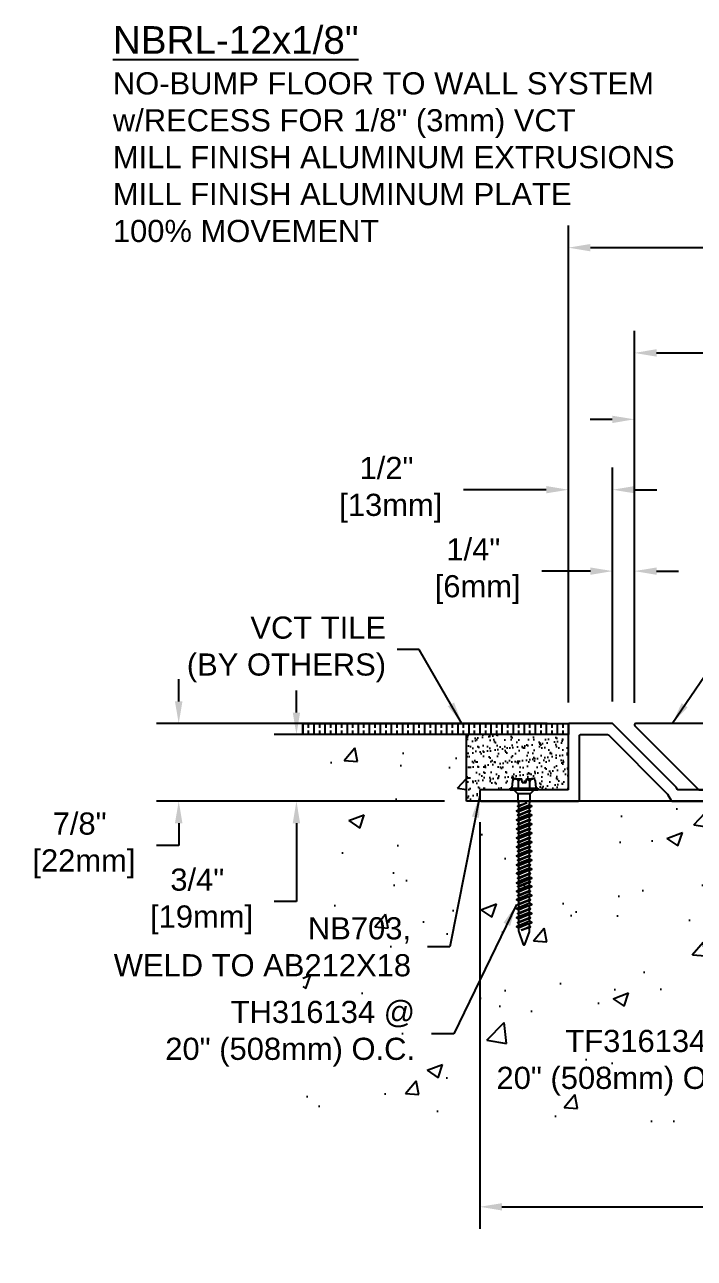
# Model space of a CAD drawing. Header units: inches. Extents: x -7.9 to 57.2, y -1.5 to 12.4.
# Drawn here: x -7.89 to -0.32, y -1.55 to 12.38 of the extents above; entities that cross this region are included whole.
import ezdxf

# ---------------------------------------------------------------- set-up
doc = ezdxf.new("R2010")
doc.units = ezdxf.units.IN
doc.header["$MEASUREMENT"] = 0
for name, color, linetype in [('Anchors', 4, 'Continuous'), ('Conditions', 1, 'Continuous'), ('Dimensions', 3, 'Continuous'), ('Metals', 7, 'Continuous'), ('Text', 2, 'Continuous')]:
    doc.layers.add(name, color=color, linetype=linetype)
doc.styles.add('ARIAL', font='arial.ttf')
doc.dimstyles.new('Arial', dxfattribs={"dimtxt": 0.25, "dimasz": 0.25, "dimexe": 0.25, "dimexo": 0.25, "dimgap": 0.25, "dimtad": 0, "dimtih": 1, "dimtoh": 1, "dimdec": 4, "dimzin": 0, "dimdsep": 46, "dimlunit": 4, "dimtxsty": 'ARIAL', "dimcen": 0.25, "dimadec": 0, "dimazin": 0, "dimtfac": 1, "dimtdec": 4, "dimtofl": 0, "dimtmove": 0, "dimatfit": 3, "dimfxl": 0, "dimfrac": 2, "dimtolj": 1, "dimtzin": 0, "dimarcsym": 0})

# ---------------------------------------------------------------- blocks, each defined once
blk = doc.blocks.new('*D11')
at = {"layer": 'Defpoints', "color": 0}
for p in [(-1.246, 7.133), (-1.746, 4.482), (-1.246, 4.492)]:
    blk.add_point(p, dxfattribs=at)
at = {"layer": 'Dimensions', "color": 0, "lineweight": -2}
for p, q in [((-1.746, 4.732), (-1.746, 7.383)), ((-1.246, 4.742), (-1.246, 7.383)), ((-1.996, 7.133), (-2.931, 7.133)), ((-0.996, 7.133), (-0.746, 7.133))]:
    blk.add_line(p, q, dxfattribs=at)
at = {"layer": 'Dimensions', "color": 0}
for points in [[(-1.996, 7.175), (-1.996, 7.092), (-1.746, 7.133)], [(-0.996, 7.175), (-0.996, 7.092), (-1.246, 7.133)]]:
    blk.add_solid(points, dxfattribs=at)
at = {"layer": 'Dimensions', "color": 0, "insert": (-3.8, 7.133), "char_height": 0.25, "attachment_point": 5, "style": 'ARIAL'}
blk.add_mtext('\\A1;1/2"\\P [13mm]', dxfattribs=at)
blk = doc.blocks.new('*D13')
at = {"layer": 'Defpoints', "color": 0}
for p in [(17.854, 9.867), (-1.746, 4.482), (17.854, 4.492)]:
    blk.add_point(p, dxfattribs=at)
at = {"layer": 'Dimensions', "color": 0, "lineweight": -2}
for p, q in [((-1.746, 4.732), (-1.746, 10.117)), ((17.854, 4.742), (17.854, 10.117)), ((-1.496, 9.867), (6.974, 9.867)), ((17.604, 9.867), (8.907, 9.867))]:
    blk.add_line(p, q, dxfattribs=at)
at = {"layer": 'Dimensions', "color": 0}
for points in [[(-1.496, 9.908), (-1.496, 9.825), (-1.746, 9.867)], [(17.604, 9.908), (17.604, 9.825), (17.854, 9.867)]]:
    blk.add_solid(points, dxfattribs=at)
at = {"layer": 'Dimensions', "color": 0, "insert": (7.94, 9.867), "char_height": 0.25, "attachment_point": 5, "style": 'ARIAL'}
blk.add_mtext('\\A1;1\'-7 5/8"\\P [498mm]', dxfattribs=at)
blk = doc.blocks.new('TH316134')
for p, q in [((-0.157, 0.019), (0.157, 0.019)), ((-0.157, 0), (-0.157, 0.019)), ((-0.157, 0), (0.157, 0)), ((-0.135, 0.029), (-0.129, 0.1)), ((-0.115, 0), (-0.07, -0.045)), ((-0.097, 0.127), (-0.027, 0.127)), ((-0.065, 0.019), (-0.065, 0.1)), ((-0.023, 0.083), (-0.027, 0.127)), ((-0.023, 0.083), (0.023, 0.083)), ((0.023, 0.083), (0.027, 0.127)), ((0.027, 0.127), (0.097, 0.127)), ((0.064, 0.019), (0.064, 0.1)), ((0.115, 0), (0.07, -0.045)), ((0.135, 0.029), (0.129, 0.1)), ((0.157, 0.019), (0.157, 0)), ((-0.086, -0.234), (0.086, -0.184)), ((-0.074, -0.184), (0.032, -0.147)), ((-0.074, -0.285), (0.074, -0.234)), ((0.032, -0.147), (-0.062, -0.19)), ((-0.062, -0.177), (0.032, -0.147)), ((0.062, -0.171), (-0.062, -0.221)), ((0.062, -0.197), (-0.062, -0.247)), ((-0.062, -0.279), (0.062, -0.228)), ((0.062, -0.241), (-0.062, -0.291)), ((0.062, -0.272), (-0.062, -0.323)), ((-0.086, -0.336), (0.086, -0.285)), ((-0.086, -0.437), (0.086, -0.387)), ((-0.074, -0.387), (0.074, -0.336)), ((0.062, -0.298), (-0.062, -0.349)), ((-0.062, -0.381), (0.062, -0.33)), ((0.062, -0.342), (-0.062, -0.393)), ((0.062, -0.374), (-0.062, -0.425)), ((0.062, -0.4), (-0.062, -0.45)), ((-0.086, -0.539), (0.086, -0.488)), ((-0.074, -0.488), (0.074, -0.437)), ((-0.074, -0.59), (0.074, -0.539)), ((-0.062, -0.482), (0.062, -0.431)), ((0.062, -0.444), (-0.062, -0.494)), ((0.062, -0.475), (-0.062, -0.526)), ((0.062, -0.501), (-0.062, -0.552)), ((-0.062, -0.584), (0.062, -0.533)), ((0.062, -0.545), (-0.062, -0.596)), ((-0.086, -0.641), (0.086, -0.59)), ((-0.086, -0.742), (0.086, -0.691)), ((-0.074, -0.691), (0.074, -0.641)), ((0.062, -0.577), (-0.062, -0.628)), ((0.062, -0.603), (-0.062, -0.654)), ((-0.062, -0.685), (0.062, -0.634)), ((0.062, -0.647), (-0.062, -0.698)), ((0.062, -0.678), (-0.062, -0.729)), ((-0.086, -0.844), (0.086, -0.793)), ((-0.074, -0.793), (0.074, -0.742)), ((0.062, -0.704), (-0.062, -0.755)), ((-0.062, -0.787), (0.062, -0.736)), ((0.062, -0.748), (-0.062, -0.799)), ((0.062, -0.78), (-0.062, -0.831)), ((0.062, -0.806), (-0.062, -0.857)), ((-0.086, -0.945), (0.086, -0.895)), ((-0.074, -0.895), (0.074, -0.844)), ((-0.074, -0.996), (0.074, -0.945)), ((-0.062, -0.888), (0.062, -0.838)), ((0.062, -0.85), (-0.062, -0.901)), ((0.062, -0.882), (-0.062, -0.932)), ((0.062, -0.907), (-0.062, -0.958)), ((-0.062, -0.99), (0.062, -0.939)), ((0.062, -0.951), (-0.062, -1.002)), ((-0.086, -1.047), (0.086, -0.996)), ((-0.086, -1.141), (0.086, -1.09)), ((-0.074, -1.09), (0.074, -1.039)), ((0.062, -0.983), (-0.062, -1.034)), ((0.062, -1.009), (-0.062, -1.06)), ((-0.062, -1.084), (0.062, -1.033)), ((0.062, -1.045), (-0.062, -1.096)), ((0.062, -1.077), (-0.062, -1.128)), ((0.062, -1.103), (-0.062, -1.154)), ((-0.086, -1.242), (0.086, -1.191)), ((-0.074, -1.191), (0.074, -1.141)), ((-0.074, -1.293), (0.074, -1.242)), ((-0.062, -1.185), (0.062, -1.134)), ((0.062, -1.147), (-0.062, -1.198)), ((0.062, -1.178), (-0.062, -1.229)), ((0.062, -1.204), (-0.062, -1.255)), ((-0.062, -1.287), (0.062, -1.236)), ((0.062, -1.248), (-0.062, -1.299)), ((-0.086, -1.344), (0.086, -1.293)), ((-0.074, -1.395), (0.074, -1.344)), ((0.062, -1.28), (-0.062, -1.331)), ((0.062, -1.306), (-0.062, -1.357)), ((-0.062, -1.388), (0.062, -1.338)), ((0.062, -1.35), (-0.062, -1.401)), ((0.062, -1.382), (-0.062, -1.432)), ((-0.086, -1.445), (0.086, -1.395)), ((-0.086, -1.547), (0.086, -1.496)), ((-0.074, -1.496), (0.074, -1.445)), ((0.062, -1.407), (-0.062, -1.458)), ((-0.062, -1.49), (0.062, -1.439)), ((0.062, -1.451), (-0.062, -1.502)), ((0.062, -1.483), (-0.062, -1.534)), ((0.062, -1.509), (-0.062, -1.56)), ((-0.034, -1.584), (0.062, -1.541)), ((-0.034, -1.584), (0.074, -1.547)), ((0.062, -1.553), (-0.034, -1.584))]:
    blk.add_line(p, q)
blk.add_lwpolyline([(0.07, -0.045), (-0.07, -0.045), (-0.07, -0.112, 0.052126), (-0.069, -0.122), (-0.063, -0.148, -0.052126), (-0.062, -0.157), (-0.062, -0.177), (-0.074, -0.184), (-0.062, -0.19), (-0.062, -0.221), (-0.086, -0.234), (-0.062, -0.247), (-0.062, -0.279), (-0.074, -0.285), (-0.062, -0.291), (-0.062, -0.323), (-0.086, -0.336), (-0.062, -0.349), (-0.062, -0.381), (-0.074, -0.387), (-0.062, -0.393), (-0.062, -0.425), (-0.086, -0.437), (-0.062, -0.45), (-0.062, -0.482), (-0.074, -0.488), (-0.062, -0.494), (-0.062, -0.526), (-0.086, -0.539), (-0.062, -0.552), (-0.062, -0.584), (-0.074, -0.59), (-0.062, -0.596), (-0.062, -0.628), (-0.086, -0.641), (-0.062, -0.654), (-0.062, -0.685), (-0.074, -0.691), (-0.062, -0.698), (-0.062, -0.729), (-0.086, -0.742), (-0.062, -0.755), (-0.062, -0.787), (-0.074, -0.793), (-0.062, -0.799), (-0.062, -0.831), (-0.086, -0.844), (-0.062, -0.857), (-0.062, -0.888), (-0.074, -0.895), (-0.062, -0.901), (-0.062, -0.932), (-0.086, -0.945), (-0.062, -0.958), (-0.062, -0.99), (-0.074, -0.996), (-0.062, -1.002), (-0.062, -1.034), (-0.086, -1.047), (-0.062, -1.06), (-0.062, -1.084), (-0.074, -1.09), (-0.062, -1.096), (-0.062, -1.128), (-0.086, -1.141), (-0.062, -1.154), (-0.062, -1.185), (-0.074, -1.191), (-0.062, -1.198), (-0.062, -1.229), (-0.086, -1.242), (-0.062, -1.255), (-0.062, -1.287), (-0.074, -1.293), (-0.062, -1.299), (-0.062, -1.331), (-0.086, -1.344), (-0.062, -1.357), (-0.062, -1.388), (-0.074, -1.395), (-0.062, -1.401), (-0.062, -1.432), (-0.086, -1.445), (-0.062, -1.458), (-0.062, -1.49), (-0.074, -1.496), (-0.062, -1.502), (-0.062, -1.534), (-0.086, -1.547), (-0.062, -1.56), (-0.062, -1.586, 0.084437), (-0.06, -1.601), (-0.01, -1.744, 0.648167), (0.01, -1.744), (0.06, -1.601, 0.084437), (0.062, -1.586), (0.062, -1.553), (0.074, -1.547), (0.062, -1.541), (0.062, -1.509), (0.086, -1.496), (0.062, -1.483), (0.062, -1.451), (0.074, -1.445), (0.062, -1.439), (0.062, -1.407), (0.086, -1.395), (0.062, -1.382), (0.062, -1.35), (0.074, -1.344), (0.062, -1.338), (0.062, -1.306), (0.086, -1.293), (0.062, -1.28), (0.062, -1.248), (0.074, -1.242), (0.062, -1.236), (0.062, -1.204), (0.086, -1.191), (0.062, -1.178), (0.062, -1.147), (0.074, -1.141), (0.062, -1.134), (0.062, -1.103), (0.086, -1.09), (0.062, -1.077), (0.062, -1.045), (0.074, -1.039), (0.062, -1.033), (0.062, -1.009), (0.086, -0.996), (0.062, -0.983), (0.062, -0.951), (0.074, -0.945), (0.062, -0.939), (0.062, -0.907), (0.086, -0.895), (0.062, -0.882), (0.062, -0.85), (0.074, -0.844), (0.062, -0.838), (0.062, -0.806), (0.086, -0.793), (0.062, -0.78), (0.062, -0.748), (0.074, -0.742), (0.062, -0.736), (0.062, -0.704), (0.086, -0.691), (0.062, -0.678), (0.062, -0.647), (0.074, -0.641), (0.062, -0.634), (0.062, -0.603), (0.086, -0.59), (0.062, -0.577), (0.062, -0.545), (0.074, -0.539), (0.062, -0.533), (0.062, -0.501), (0.086, -0.488), (0.062, -0.475), (0.062, -0.444), (0.074, -0.437), (0.062, -0.431), (0.062, -0.4), (0.086, -0.387), (0.062, -0.374), (0.062, -0.342), (0.074, -0.336), (0.062, -0.33), (0.062, -0.298), (0.086, -0.285), (0.062, -0.272), (0.062, -0.241), (0.074, -0.234), (0.062, -0.228), (0.062, -0.197), (0.086, -0.184), (0.062, -0.171), (0.062, -0.157, -0.052126), (0.063, -0.148), (0.069, -0.122, 0.052126), (0.07, -0.112)], format="xyb", close=True)
for centre, radius, start, end in [((-0.146, 0.03), 0.0112, 270, 355), ((-0.097, 0.095), 0.0327, 9.285, 170.715), ((0, 0.038), 0.0896, 107.4215, 136.0407), ((0, 0.038), 0.0896, 43.9593, 72.5785), ((0.097, 0.095), 0.0327, 9.285, 170.715), ((0.146, 0.03), 0.0112, 185, 270)]:
    blk.add_arc(centre, radius, start, end)
blk = doc.blocks.new('NB703')
at = {"linetype": 'Continuous', "flags": 128}
blk.add_lwpolyline([(-0.552, 0), (0.553, 0, 0.414214), (0.563, 0.01), (0.563, 0.74, -0.414214), (0.573, 0.75), (0.882, 0.75, -0.198912), (0.889, 0.747), (1.555, 0.08, -0.065543), (1.557, 0.078), (1.599, 0.005, 0.267949), (1.608, 0), (2.686, 0, 0.198912), (2.693, 0.003), (2.78, 0.09), (2.78, 0.115, 0.414214), (2.77, 0.125), (1.68, 0.125, -0.267949), (1.671, 0.13), (1.657, 0.155, 0.065543), (1.655, 0.157), (0.94, 0.872, 0.198912), (0.933, 0.875), (0.447, 0.875, 0.414214), (0.437, 0.865), (0.437, 0.135, -0.414214), (0.428, 0.125), (-0.552, 0.125, 0.414214), (-0.562, 0.115), (-0.562, 0.01, 0.414214)], format="xyb", close=True, dxfattribs=at)
blk = doc.blocks.new('*D14')
at = {"layer": 'Defpoints', "color": 0}
for p in [(-1, 6.214), (-1.246, 4.492), (-1, 4.477)]:
    blk.add_point(p, dxfattribs=at)
at = {"layer": 'Dimensions', "color": 0, "lineweight": -2}
for p, q in [((-1.246, 4.742), (-1.246, 6.464)), ((-1, 4.727), (-1, 6.464)), ((-1.496, 6.214), (-2.047, 6.214)), ((-0.75, 6.214), (-0.5, 6.214))]:
    blk.add_line(p, q, dxfattribs=at)
at = {"layer": 'Dimensions', "color": 0}
for points in [[(-1.496, 6.255), (-1.496, 6.172), (-1.246, 6.214)], [(-0.75, 6.255), (-0.75, 6.172), (-1, 6.214)]]:
    blk.add_solid(points, dxfattribs=at)
at = {"layer": 'Dimensions', "color": 0, "insert": (-2.819, 6.214), "char_height": 0.25, "attachment_point": 5, "style": 'ARIAL'}
blk.add_mtext('\\A1;1/4"\\P [6mm]', dxfattribs=at)
blk = doc.blocks.new('*D15')
at = {"layer": 'Defpoints', "color": 0}
for p in [(-2.746, 3.627), (5.854, 0), (5.854, -0.965)]:
    blk.add_point(p, dxfattribs=at)
at = {"layer": 'Dimensions', "color": 0, "lineweight": -2}
for p, q in [((-2.746, 3.377), (-2.746, -1.215)), ((5.854, -0.25), (5.854, -1.215)), ((-2.496, -0.965), (0.088, -0.965)), ((5.604, -0.965), (2.021, -0.965))]:
    blk.add_line(p, q, dxfattribs=at)
at = {"layer": 'Dimensions', "color": 0}
for points in [[(-2.496, -0.924), (-2.496, -1.007), (-2.746, -0.965)], [(5.604, -0.924), (5.604, -1.007), (5.854, -0.965)]]:
    blk.add_solid(points, dxfattribs=at)
at = {"layer": 'Dimensions', "color": 0, "insert": (1.054, -0.965), "char_height": 0.25, "attachment_point": 5, "style": 'ARIAL'}
blk.add_mtext('\\A1;8 5/8"\\P [218mm]', dxfattribs=at)
blk = doc.blocks.new('*D16')
at = {"layer": 'Defpoints', "color": 0}
for p in [(-1, 7.928), (-1, 4.477), (-0.146, 4.477)]:
    blk.add_point(p, dxfattribs=at)
at = {"layer": 'Dimensions', "color": 0, "lineweight": -2}
for p, q in [((-1, 4.727), (-1, 8.178)), ((-0.146, 4.727), (-0.146, 8.178)), ((-1.25, 7.928), (-1.5, 7.928)), ((0.104, 7.928), (0.987, 7.928))]:
    blk.add_line(p, q, dxfattribs=at)
at = {"layer": 'Dimensions', "color": 0}
for points in [[(-1.25, 7.969), (-1.25, 7.886), (-1, 7.928)], [(0.104, 7.969), (0.104, 7.886), (-0.146, 7.928)]]:
    blk.add_solid(points, dxfattribs=at)
at = {"layer": 'Dimensions', "color": 0, "insert": (1.856, 7.928), "char_height": 0.25, "attachment_point": 5, "style": 'ARIAL'}
blk.add_mtext('\\A1;7/8"\\P [22mm]', dxfattribs=at)
blk = doc.blocks.new('*D17')
at = {"layer": 'Defpoints', "color": 0}
for p in [(-1, 8.678), (-1, 4.477), (17.854, 4.492)]:
    blk.add_point(p, dxfattribs=at)
at = {"layer": 'Dimensions', "color": 0, "lineweight": -2}
for p, q in [((-1, 4.727), (-1, 8.928)), ((17.854, 4.742), (17.854, 8.928)), ((-0.75, 8.678), (7.372, 8.678)), ((17.604, 8.678), (9.305, 8.678))]:
    blk.add_line(p, q, dxfattribs=at)
at = {"layer": 'Dimensions', "color": 0}
for points in [[(-0.75, 8.72), (-0.75, 8.636), (-1, 8.678)], [(17.604, 8.72), (17.604, 8.636), (17.854, 8.678)]]:
    blk.add_solid(points, dxfattribs=at)
at = {"layer": 'Dimensions', "color": 0, "insert": (8.338, 8.678), "char_height": 0.25, "attachment_point": 5, "style": 'ARIAL'}
blk.add_mtext('\\A1;1\'-6 7/8"\\P [479mm]', dxfattribs=at)
blk = doc.blocks.new('NBT123')
blk.add_lwpolyline([(-0.985, 0.61, 0.414214), (-1, 0.625), (-1.824, 0.625, 0.668179), (-1.834, 0.599), (-1.114, -0.121, 0.198912), (-1.104, -0.125), (0, -0.125, 0.414214), (0.015, -0.11), (0.015, -0.015, 0.414214), (0, 0), (-0.97, 0, -0.414214), (-0.985, 0.015)], format="xyb", close=True)
blk = doc.blocks.new('*D27')
at = {"layer": 'Defpoints', "color": 0}
for p in [(-6.147, 4.492), (-1.736, 4.492), (-2.896, 3.617)]:
    blk.add_point(p, dxfattribs=at)
at = {"layer": 'Dimensions', "color": 0, "lineweight": -2}
for p, q in [((-6.147, 4.742), (-6.147, 4.992)), ((-1.986, 4.492), (-6.397, 4.492)), ((-3.146, 3.617), (-6.397, 3.617)), ((-6.147, 3.367), (-6.147, 3.117)), ((-6.147, 3.117), (-6.397, 3.117))]:
    blk.add_line(p, q, dxfattribs=at)
at = {"layer": 'Dimensions', "color": 0}
for points in [[(-6.189, 4.742), (-6.105, 4.742), (-6.147, 4.492)], [(-6.189, 3.367), (-6.105, 3.367), (-6.147, 3.617)]]:
    blk.add_solid(points, dxfattribs=at)
at = {"layer": 'Dimensions', "color": 0, "insert": (-7.266, 3.117), "char_height": 0.25, "attachment_point": 5, "style": 'ARIAL'}
blk.add_mtext('\\A1;7/8"\\P [22mm]', dxfattribs=at)
blk = doc.blocks.new('*D28')
at = {"layer": 'Defpoints', "color": 0}
for p in [(-2.896, 4.367), (-4.817, 3.617), (-2.896, 3.617)]:
    blk.add_point(p, dxfattribs=at)
at = {"layer": 'Dimensions', "color": 0, "lineweight": -2}
for p, q in [((-4.817, 4.617), (-4.817, 4.867)), ((-3.146, 4.367), (-5.067, 4.367)), ((-3.146, 3.617), (-5.067, 3.617)), ((-4.817, 3.367), (-4.817, 2.484)), ((-4.817, 2.484), (-5.067, 2.484))]:
    blk.add_line(p, q, dxfattribs=at)
at = {"layer": 'Dimensions', "color": 0}
for points in [[(-4.859, 4.617), (-4.776, 4.617), (-4.817, 4.367)], [(-4.859, 3.367), (-4.776, 3.367), (-4.817, 3.617)]]:
    blk.add_solid(points, dxfattribs=at)
at = {"layer": 'Dimensions', "color": 0, "insert": (-5.937, 2.484), "char_height": 0.25, "attachment_point": 5, "style": 'ARIAL'}
blk.add_mtext('\\A1;3/4"\\P [19mm]', dxfattribs=at)
blk = doc.blocks.new('*U33')
for p, q in [((-3, 0), (-3, 0.125)), ((-3, 0.125), (0, 0.125)), ((-3, 0.125), (-3, 0)), ((-3, 0.125), (-3, 0)), ((0, 0), (-3, 0)), ((-2.9375, 0.109375), (-2.9375, 0.078125)), ((-2.9375, 0.046875), (-2.9375, 0.015625)), ((-2.875, 0.125), (-2.875, 0)), ((-2.8125, 0.109375), (-2.8125, 0.078125)), ((-2.8125, 0.046875), (-2.8125, 0.015625)), ((-2.75, 0.125), (-2.75, 0)), ((-2.6875, 0.109375), (-2.6875, 0.078125)), ((-2.6875, 0.046875), (-2.6875, 0.015625)), ((-2.625, 0.125), (-2.625, 0)), ((-2.5625, 0.109375), (-2.5625, 0.078125)), ((-2.5625, 0.046875), (-2.5625, 0.015625)), ((-2.5, 0.125), (-2.5, 0)), ((-2.4375, 0.109375), (-2.4375, 0.078125)), ((-2.4375, 0.046875), (-2.4375, 0.015625)), ((-2.375, 0.125), (-2.375, 0)), ((-2.3125, 0.109375), (-2.3125, 0.078125)), ((-2.3125, 0.046875), (-2.3125, 0.015625)), ((-2.25, 0.125), (-2.25, 0)), ((-2.1875, 0.109375), (-2.1875, 0.078125)), ((-2.1875, 0.046875), (-2.1875, 0.015625)), ((-2.125, 0.125), (-2.125, 0)), ((-2.0625, 0.109375), (-2.0625, 0.078125)), ((-2.0625, 0.046875), (-2.0625, 0.015625)), ((-2, 0.125), (-2, 0)), ((-1.9375, 0.109375), (-1.9375, 0.078125)), ((-1.9375, 0.046875), (-1.9375, 0.015625)), ((-1.875, 0.125), (-1.875, 0)), ((-1.8125, 0.109375), (-1.8125, 0.078125)), ((-1.8125, 0.046875), (-1.8125, 0.015625)), ((-1.75, 0.125), (-1.75, 0)), ((-1.6875, 0.109375), (-1.6875, 0.078125)), ((-1.6875, 0.046875), (-1.6875, 0.015625)), ((-1.625, 0.125), (-1.625, 0)), ((-1.5625, 0.109375), (-1.5625, 0.078125)), ((-1.5625, 0.046875), (-1.5625, 0.015625)), ((-1.5, 0.125), (-1.5, 0)), ((-1.4375, 0.109375), (-1.4375, 0.078125)), ((-1.4375, 0.046875), (-1.4375, 0.015625)), ((-1.375, 0.125), (-1.375, 0)), ((-1.3125, 0.109375), (-1.3125, 0.078125)), ((-1.3125, 0.046875), (-1.3125, 0.015625)), ((-1.25, 0.125), (-1.25, 0)), ((-1.1875, 0.109375), (-1.1875, 0.078125)), ((-1.1875, 0.046875), (-1.1875, 0.015625)), ((-1.125, 0.125), (-1.125, 0)), ((-1.0625, 0.109375), (-1.0625, 0.078125)), ((-1.0625, 0.046875), (-1.0625, 0.015625)), ((-1, 0.125), (-1, 0)), ((-0.9375, 0.109375), (-0.9375, 0.078125)), ((-0.9375, 0.046875), (-0.9375, 0.015625)), ((-0.875, 0.125), (-0.875, 0)), ((-0.8125, 0.109375), (-0.8125, 0.078125)), ((-0.8125, 0.046875), (-0.8125, 0.015625)), ((-0.75, 0.125), (-0.75, 0)), ((-0.6875, 0.109375), (-0.6875, 0.078125)), ((-0.6875, 0.046875), (-0.6875, 0.015625)), ((-0.625, 0.125), (-0.625, 0)), ((-0.5625, 0.109375), (-0.5625, 0.078125)), ((-0.5625, 0.046875), (-0.5625, 0.015625)), ((-0.5, 0.125), (-0.5, 0)), ((-0.4375, 0.109375), (-0.4375, 0.078125)), ((-0.4375, 0.046875), (-0.4375, 0.015625)), ((-0.375, 0.125), (-0.375, 0)), ((-0.3125, 0.109375), (-0.3125, 0.078125)), ((-0.3125, 0.046875), (-0.3125, 0.015625)), ((-0.25, 0.125), (-0.25, 0)), ((-0.1875, 0.109375), (-0.1875, 0.078125)), ((-0.1875, 0.046875), (-0.1875, 0.015625)), ((-0.125, 0.125), (-0.125, 0)), ((-0.0625, 0.109375), (-0.0625, 0.078125)), ((-0.0625, 0.046875), (-0.0625, 0.015625)), ((0, 0.125), (0, 0)), ((0, 0.125), (0, 0))]:
    blk.add_line(p, q)

msp = doc.modelspace()

# ---------------------------------------------------------------- hatches: boundary and pattern name
at = {"layer": 'Conditions'}
h = msp.add_hatch(dxfattribs=at)
h.set_pattern_fill('AR-CONC', color=256, scale=0.25, style=0)
h.paths.add_polyline_path([(5.85386, 3.60733, 0.41421356), (5.84387, 3.61733), (5.10223, 3.61733), (5.08708, 3.60133), (5.08708, 3.52937), (5.08059, 3.49865, 0.13295553), (5.08195, 3.47439), (5.10358, 3.46273), (5.07958, 3.44981), (5.07958, 3.41812), (5.09103, 3.41195), (5.07958, 3.40579), (5.07958, 3.3741), (5.10358, 3.36117), (5.07958, 3.34825), (5.07958, 3.31655), (5.09103, 3.31039), (5.07958, 3.30423), (5.07958, 3.27253), (5.10358, 3.25961), (5.07958, 3.24669), (5.07958, 3.21499), (5.09103, 3.20883), (5.07958, 3.20267), (5.07958, 3.17097), (5.10358, 3.15805), (5.07958, 3.14512), (5.07958, 3.11343), (5.09103, 3.10727), (5.07958, 3.1011), (5.07958, 3.06941), (5.10358, 3.05648), (5.07958, 3.04356), (5.07958, 3.01187), (5.09103, 3.0057), (5.07958, 2.99954), (5.07958, 2.96785), (5.10358, 2.95492), (5.07958, 2.942), (5.07958, 2.9103), (5.09103, 2.90414), (5.07958, 2.89798), (5.07958, 2.86628), (5.10358, 2.85336), (5.07958, 2.84044), (5.07958, 2.80874), (5.09103, 2.80258), (5.07958, 2.79642), (5.07958, 2.76472), (5.10358, 2.7518), (5.07958, 2.73887), (5.07958, 2.70718), (5.09103, 2.70102), (5.07958, 2.69485), (5.07958, 2.66316), (5.10358, 2.65023), (5.07958, 2.63731), (5.07958, 2.5993), (5.09103, 2.59314), (5.07958, 2.58697), (5.07958, 2.55528), (5.10358, 2.54235), (5.07958, 2.52943), (5.07958, 2.48917), (5.09103, 2.48301), (5.07958, 2.47684), (5.07958, 2.44515), (5.10358, 2.43223), (5.07958, 2.4193), (5.07958, 2.38354), (5.09103, 2.37738), (5.07958, 2.37121), (5.07958, 2.33952), (5.10358, 2.32659), (5.07958, 2.31367), (5.07958, 2.28128), (5.09103, 2.27511), (5.07958, 2.26895), (5.07958, 2.23726), (5.10358, 2.22433), (5.07958, 2.21141), (5.07958, 2.17902), (5.09103, 2.17285), (5.07958, 2.16669), (5.07958, 2.135), (5.10358, 2.12207), (5.07958, 2.10915), (5.07958, 2.07745), (5.09103, 2.07129), (5.07958, 2.06513), (5.07958, 2.0537), (5.02756, 1.90519, -0.70927499), (5.00769, 1.90352), (4.95307, 2.05945), (4.93108, 2.07129), (4.95519, 2.08427), (4.95519, 2.11586), (4.94364, 2.12207), (4.95519, 2.12829), (4.95518, 2.16058), (4.93108, 2.17355), (4.95518, 2.18653), (4.95518, 2.21812), (4.94364, 2.22433), (4.95518, 2.23054), (4.95518, 2.26284), (4.93108, 2.27581), (4.95517, 2.28879), (4.95517, 2.32039), (4.94364, 2.32659), (4.95517, 2.3328), (4.95517, 2.36848), (4.93108, 2.38145), (4.95517, 2.39441), (4.95516, 2.42603), (4.94364, 2.43223), (4.95516, 2.43843), (4.95516, 2.47861), (4.93108, 2.49157), (4.95516, 2.50454), (4.95516, 2.53616), (4.94364, 2.54235), (4.95515, 2.54855), (4.95515, 2.5865), (4.93108, 2.59945), (4.95515, 2.61241), (4.95515, 2.64404), (4.94364, 2.65023), (4.95515, 2.65643), (4.95514, 2.68806), (4.93108, 2.70102), (4.95514, 2.71397), (4.95514, 2.74561), (4.94364, 2.7518), (4.95514, 2.75799), (4.95514, 2.78963), (4.93108, 2.80258), (4.95513, 2.81553), (4.95513, 2.84718), (4.94364, 2.85336), (4.95513, 2.85954), (4.95513, 2.8912), (4.93108, 2.90414), (4.95513, 2.91709), (4.95512, 2.94874), (4.94364, 2.95492), (4.95512, 2.9611), (4.95512, 2.99276), (4.93108, 3.0057), (4.95512, 3.01865), (4.95512, 3.05031), (4.94364, 3.05648), (4.95511, 3.06266), (4.95511, 3.09433), (4.93108, 3.10727), (4.95511, 3.1202), (4.95511, 3.15188), (4.94364, 3.15805), (4.95511, 3.16422), (4.9551, 3.1959), (4.93108, 3.20883), (4.9551, 3.22176), (4.9551, 3.25344), (4.94364, 3.25961), (4.9551, 3.26578), (4.9551, 3.29746), (4.93108, 3.31039), (4.95509, 3.32332), (4.95509, 3.35501), (4.94364, 3.36117), (4.95509, 3.36734), (4.95509, 3.39903), (4.93108, 3.41195), (4.95509, 3.42488), (4.95508, 3.45657), (4.94364, 3.46273), (4.95508, 3.4689), (4.95508, 3.48904, 0.12874664), (4.95297, 3.5125, -0.0696153), (4.94859, 3.52462), (4.95508, 3.49389), (4.95508, 3.4689), (5.04942, 3.49918), (4.95508, 3.45657), (4.95509, 3.42488), (5.07958, 3.47566), (5.07958, 3.49389), (5.08608, 3.52462, 0.05212645), (5.08708, 3.53423), (5.08708, 3.60133), (4.94758, 3.60133), (4.94758, 3.53423, 0.128787), (4.94969, 3.51076, -0.0696153), (4.95408, 3.49865), (4.94758, 3.52937), (4.94758, 3.60133), (4.93244, 3.61733), (0.1266, 3.61733), (0.11145, 3.60133), (0.11145, 3.52937), (0.10496, 3.49865, 0.13295553), (0.10632, 3.47439), (0.12795, 3.46273), (0.10395, 3.44981), (0.10395, 3.41812), (0.1154, 3.41195), (0.10395, 3.40579), (0.10395, 3.3741), (0.12795, 3.36117), (0.10395, 3.34825), (0.10395, 3.31655), (0.1154, 3.31039), (0.10395, 3.30423), (0.10395, 3.27253), (0.12795, 3.25961), (0.10395, 3.24669), (0.10395, 3.21499), (0.1154, 3.20883), (0.10395, 3.20267), (0.10395, 3.17097), (0.12795, 3.15805), (0.10395, 3.14512), (0.10395, 3.11343), (0.1154, 3.10727), (0.10395, 3.1011), (0.10395, 3.06941), (0.12795, 3.05648), (0.10395, 3.04356), (0.10395, 3.01187), (0.1154, 3.0057), (0.10395, 2.99954), (0.10395, 2.96785), (0.12795, 2.95492), (0.10395, 2.942), (0.10395, 2.9103), (0.1154, 2.90414), (0.10395, 2.89798), (0.10395, 2.86628), (0.12795, 2.85336), (0.10395, 2.84044), (0.10395, 2.80874), (0.1154, 2.80258), (0.10395, 2.79642), (0.10395, 2.76472), (0.12795, 2.7518), (0.10395, 2.73887), (0.10395, 2.70718), (0.1154, 2.70102), (0.10395, 2.69485), (0.10395, 2.66316), (0.12795, 2.65023), (0.10395, 2.63731), (0.10395, 2.5993), (0.1154, 2.59314), (0.10395, 2.58697), (0.10395, 2.55528), (0.12795, 2.54235), (0.10395, 2.52943), (0.10395, 2.48917), (0.1154, 2.48301), (0.10395, 2.47684), (0.10395, 2.44515), (0.12795, 2.43223), (0.10395, 2.4193), (0.10395, 2.38354), (0.1154, 2.37738), (0.10395, 2.37121), (0.10395, 2.33952), (0.12795, 2.32659), (0.10395, 2.31367), (0.10395, 2.28128), (0.1154, 2.27511), (0.10395, 2.26895), (0.10395, 2.23726), (0.12795, 2.22433), (0.10395, 2.21141), (0.10395, 2.17902), (0.1154, 2.17285), (0.10395, 2.16669), (0.10395, 2.135), (0.12795, 2.12207), (0.10395, 2.10915), (0.10395, 2.07745), (0.1154, 2.07129), (0.10395, 2.06513), (0.10395, 2.0537), (0.05193, 1.90519, -0.70927499), (0.03206, 1.90352), (-0.02256, 2.05945), (-0.04455, 2.07129), (-0.02044, 2.08427), (-0.02044, 2.11586), (-0.03199, 2.12207), (-0.02044, 2.12829), (-0.02044, 2.16058), (-0.04455, 2.17355), (-0.02044, 2.18653), (-0.02045, 2.21812), (-0.03199, 2.22433), (-0.02045, 2.23054), (-0.02045, 2.26284), (-0.04455, 2.27581), (-0.02045, 2.28879), (-0.02046, 2.32039), (-0.03199, 2.32659), (-0.02046, 2.3328), (-0.02046, 2.36848), (-0.04455, 2.38145), (-0.02046, 2.39441), (-0.02046, 2.42603), (-0.03199, 2.43223), (-0.02046, 2.43843), (-0.02047, 2.47861), (-0.04455, 2.49157), (-0.02047, 2.50454), (-0.02047, 2.53616), (-0.03199, 2.54235), (-0.02047, 2.54855), (-0.02048, 2.5865), (-0.04455, 2.59945), (-0.02048, 2.61241), (-0.02048, 2.64404), (-0.03199, 2.65023), (-0.02048, 2.65643), (-0.02048, 2.68806), (-0.04455, 2.70102), (-0.02049, 2.71397), (-0.02049, 2.74561), (-0.03199, 2.7518), (-0.02049, 2.75799), (-0.02049, 2.78963), (-0.04455, 2.80258), (-0.02049, 2.81553), (-0.0205, 2.84718), (-0.03199, 2.85336), (-0.0205, 2.85954), (-0.0205, 2.8912), (-0.04455, 2.90414), (-0.0205, 2.91709), (-0.0205, 2.94874), (-0.03199, 2.95492), (-0.0205, 2.9611), (-0.02051, 2.99276), (-0.04455, 3.0057), (-0.02051, 3.01865), (-0.02051, 3.05031), (-0.03199, 3.05648), (-0.02051, 3.06266), (-0.02052, 3.09433), (-0.04455, 3.10727), (-0.02052, 3.1202), (-0.02052, 3.15188), (-0.03199, 3.15805), (-0.02052, 3.16422), (-0.02052, 3.1959), (-0.04455, 3.20883), (-0.02052, 3.22176), (-0.02053, 3.25344), (-0.03199, 3.25961), (-0.02053, 3.26578), (-0.02053, 3.29746), (-0.04455, 3.31039), (-0.02053, 3.32332), (-0.02054, 3.35501), (-0.03199, 3.36117), (-0.02054, 3.36734), (-0.02054, 3.39903), (-0.04455, 3.41195), (-0.02054, 3.42488), (-0.02054, 3.45657), (-0.03199, 3.46273), (-0.02054, 3.4689), (-0.02055, 3.48904, 0.12874664), (-0.02265, 3.5125, -0.0696153), (-0.02704, 3.52462), (-0.02055, 3.49389), (-0.02054, 3.4689), (0.0738, 3.49918), (-0.02054, 3.45657), (-0.02054, 3.42488), (0.10395, 3.47566), (0.10395, 3.49389), (0.11045, 3.52462, 0.05212645), (0.11145, 3.53423), (0.11145, 3.60133), (-0.02805, 3.60133), (-0.02805, 3.53423, 0.128787), (-0.02594, 3.51076, -0.0696153), (-0.02155, 3.49865), (-0.02805, 3.52937), (-0.02805, 3.60133), (-0.04319, 3.61733), (-2.89583, 3.61733), (-2.89583, 4.36733), (-4.74583, 4.36733), (-4.74583, 0), (5.85386, 0)])
h.paths.add_polyline_path([(-5.61273, 2.43006), (-4.22631, 2.43006), (-4.22631, 3.36454), (-5.61273, 3.36454)], flags=9)
h.paths.add_polyline_path([(1.48683, 2.20444), (4.81306, 2.20444), (4.81306, 3.13628), (1.48683, 3.13628)], flags=24)
h.paths.add_polyline_path([(-6.33109, 0.5523), (-3.38447, 0.5523), (-3.38447, 1.48858), (-6.33109, 1.48858)], flags=9)
h.paths.add_polyline_path([(-2.5899, 0.22446), (0.35672, 0.22446), (0.35672, 1.16073), (-2.5899, 1.16073)], flags=24)
h.paths.add_polyline_path([(2.20345, 3.08554), (3.61051, 3.08554), (3.61051, 3.60071), (2.20345, 3.60071)], flags=24)
h.paths.add_polyline_path([(-6.92799, 1.50141), (-3.42918, 1.50141), (-3.42918, 2.43599), (-6.92799, 2.43599)], flags=9)
h = msp.add_hatch(dxfattribs=at)
h.set_pattern_fill('AR-SAND', color=256, scale=0.0625, style=0)
h.set_pattern_definition([(37.5, (-4.91177, 28.971), (-0.0039371, 0.1204265), [0, -0.095, 0, -0.10625, 0, -0.1015625]), (7.5, (-4.91177, 28.971), (0.110611, 0.1763841), [0, -0.05125, 0, -0.085625, 0, -0.0328125]), (327.5, (-4.98865, 28.971), (0.19463387, 0.0003537), [0, -0.03125, 0, -0.1125, 0, -0.146875]), (317.5, (-4.98865, 28.971), (0.1878829, 0.0548547), [0, -0.015625, 0, -0.07375, 0, -0.084375])])
edge = h.paths.add_edge_path()
edge.add_line((-2.24311, 4.36733), (-2.74039, 4.36733))
edge.add_line((-2.74039, 4.36733), (-2.89583, 4.36733))
edge.add_line((-2.89583, 4.36733), (-2.89583, 3.61733))
edge.add_line((-2.89583, 3.61733), (-2.73583, 3.61733))
edge.add_arc((-2.73583, 3.62733), 0.01, 180, 270, ccw=False)
edge.add_line((-2.74583, 3.62733), (-2.74583, 3.73233))
edge.add_arc((-2.73583, 3.73233), 0.01, 90, 180, ccw=False)
edge.add_line((-2.73583, 3.74233), (-2.40258, 3.74233))
edge.add_line((-2.40258, 3.74233), (-2.40258, 3.76108))
edge.add_line((-2.40258, 3.76108), (-2.39225, 3.76108))
edge.add_arc((-2.39225, 3.77233), 0.01125, 270, 355)
edge.add_line((-2.38105, 3.77135), (-2.37525, 3.83756))
edge.add_arc((-2.34258, 3.83715), 0.03268, 90, 179.284968, ccw=False)
edge.add_line((-2.34258, 3.86983), (-2.27302, 3.86983))
edge.add_line((-2.27302, 3.86983), (-2.26908, 3.82483))
edge.add_line((-2.26908, 3.82483), (-2.22258, 3.82483))
edge.add_line((-2.22258, 3.82483), (-2.21864, 3.86983))
edge.add_line((-2.21864, 3.86983), (-2.14908, 3.86983))
edge.add_arc((-2.14908, 3.83715), 0.03268, 9.284968, 90, ccw=False)
edge.add_line((-2.11683, 3.84242), (-2.11061, 3.77135))
edge.add_arc((-2.0994, 3.77233), 0.01125, 185, 270)
edge.add_line((-2.0994, 3.76108), (-2.08908, 3.76108))
edge.add_line((-2.08908, 3.76108), (-2.08908, 3.74233))
edge.add_line((-2.08908, 3.74233), (-1.75583, 3.74233))
edge.add_arc((-1.75583, 3.75233), 0.01, 270, 360)
edge.add_line((-1.74583, 3.75233), (-1.74583, 4.36733))
edge.add_line((-1.74583, 4.36733), (-2.24311, 4.36733))

# ---------------------------------------------------------------- linework, layer by layer
for p, q in [((-2.89583, 3.61733), (-2.89583, 4.36733)), ((5.85386, 3.61733), (-2.89583, 3.61733))]:
    msp.add_line(p, q, dxfattribs=at)

# ---------------------------------------------------------------- block references
at = {"layer": 'Anchors'}
msp.add_blockref('TH316134', (-2.24583, 3.74233), dxfattribs=at)
at = {"layer": 'Conditions'}
msp.add_blockref('*U33', (-1.74583, 4.36733), dxfattribs=at)
at = {"layer": 'Metals'}
for name, p in [('NB703', (-2.18333, 3.61733)), ('NBT123', (0.83886, 3.86733))]:
    msp.add_blockref(name, p, dxfattribs=at)

# ---------------------------------------------------------------- texts
at = {"layer": 'Text', "style": 'ARIAL'}
for s, insert, char_height, width, attachment_point in [('{\\H1.6667x;\\LNBRL-12x1/8"\\P\\H0.8x;\\lNO-BUMP FLOOR TO WALL SYSTEM\\Pw/\\H0.99998x;RECESS FOR 1/8" (3mm) VCT \\PMILL FINISH ALUMINUM EXTRUSIONS\\PMILL FINISH ALUMINUM PLATE\\P100% MOVEMENT}', (-6.8905, 12.36834), 0.1875, 7.5157046, 1), ('VCT TILE{\\A1;\\P(BY OTHERS)}', (-3.80467, 5.32992), 0.25, 3.2442785, 6), ('\\A1;NB703,\\PWELD TO AB212X18', (-3.52272, 1.96964), 0.25, 4.0813766, 6), ('TH316134 @\\P20" (508mm) O.C.', (-3.47732, 0.98991), 0.25, 3.0700915, 6), ('TF316134 @\\P20" (508mm) O.C.', (0.26386, 0.66207), 0.25, 3.1226208, 6)]:
    msp.add_mtext(s, dxfattribs=dict(at, insert=insert, char_height=char_height, width=width, attachment_point=attachment_point))

# ---------------------------------------------------------------- dimensions: what is measured, and where the dimension line sits
at = {"layer": 'Dimensions'}
for base, p1, p2, picture, middle in [((17.85386, 9.8668), (-1.74583, 4.48233), (17.85386, 4.49233), '*D13', (7.9402, 9.8668)), ((-0.99992, 8.67784), (17.85386, 4.49233), (-0.99992, 4.47733), '*D17', (8.33842, 8.67784)), ((-1.24583, 7.13326), (-1.74583, 4.48233), (-1.24583, 4.49233), '*D11', (-3.79989, 7.13326)), ((-0.99992, 6.21361), (-1.24583, 4.49233), (-0.99992, 4.47733), '*D14', (-2.81905, 6.21361)), ((5.85386, -0.96535), (-2.74583, 3.62733), (5.85386, 0), '*D15', (1.05402, -0.96535))]:
    dim = msp.add_linear_dim(base=base, p1=p1, p2=p2, dimstyle='Arial', override={"dimpost": '\\X'}, dxfattribs=at)
    dim.commit()
    dim.dimension.update_dxf_attribs({"geometry": picture, "text_midpoint": middle, "dimtype": 160})
for base, p1, p2, angle, picture, middle in [((-0.99992, 7.9275), (-0.14614, 4.47733), (-0.99992, 4.47733), 180, '*D16', (1.8562, 7.9275)), ((-6.14696, 4.49233), (-2.89583, 3.61733), (-1.73583, 4.49233), 90, '*D27', (-7.26634, 3.11733)), ((-4.8172, 3.61733), (-2.89583, 4.36733), (-2.89583, 3.61733), 90, '*D28', (-5.93658, 2.48358))]:
    dim = msp.add_linear_dim(base=base, p1=p1, p2=p2, angle=angle, dimstyle='Arial', override={"dimpost": '\\X'}, dxfattribs=at)
    dim.commit()
    dim.dimension.update_dxf_attribs({"geometry": picture, "text_midpoint": middle, "dimtype": 160})

# ---------------------------------------------------------------- leaders
at = {"layer": 'Text', "annotation_type": 0, "has_hookline": 1}
for points, hookline_direction, text_width in [([(-0.57303, 4.49233), (0.62156, 6.25243), (0.87156, 6.25243)], 0, 4.82162), ([(-2.74583, 3.67983), (-3.08522, 1.96964), (-3.33522, 1.96964)], 1, 3.33851), ([(-2.33208, 2.44936), (-3.03982, 0.98991), (-3.28982, 0.98991)], 1, 2.78104), ([(0.0293, 1.91141), (0.70136, 0.66207), (0.45136, 0.66207)], 1, 2.78104)]:
    msp.add_leader(points, dimstyle='Arial', override={"dimgap": 0.1875, "dimtad": 0}, dxfattribs=dict(at, hookline_direction=hookline_direction, text_width=text_width))
at = {"layer": 'Text'}
msp.add_leader([(-2.94749, 4.49233), (-3.42967, 5.32992), (-3.67967, 5.32992)], dimstyle='Arial', override={"dimgap": 0.125, "dimtad": 0}, dxfattribs=at)

doc.saveas('drawing.dxf')
